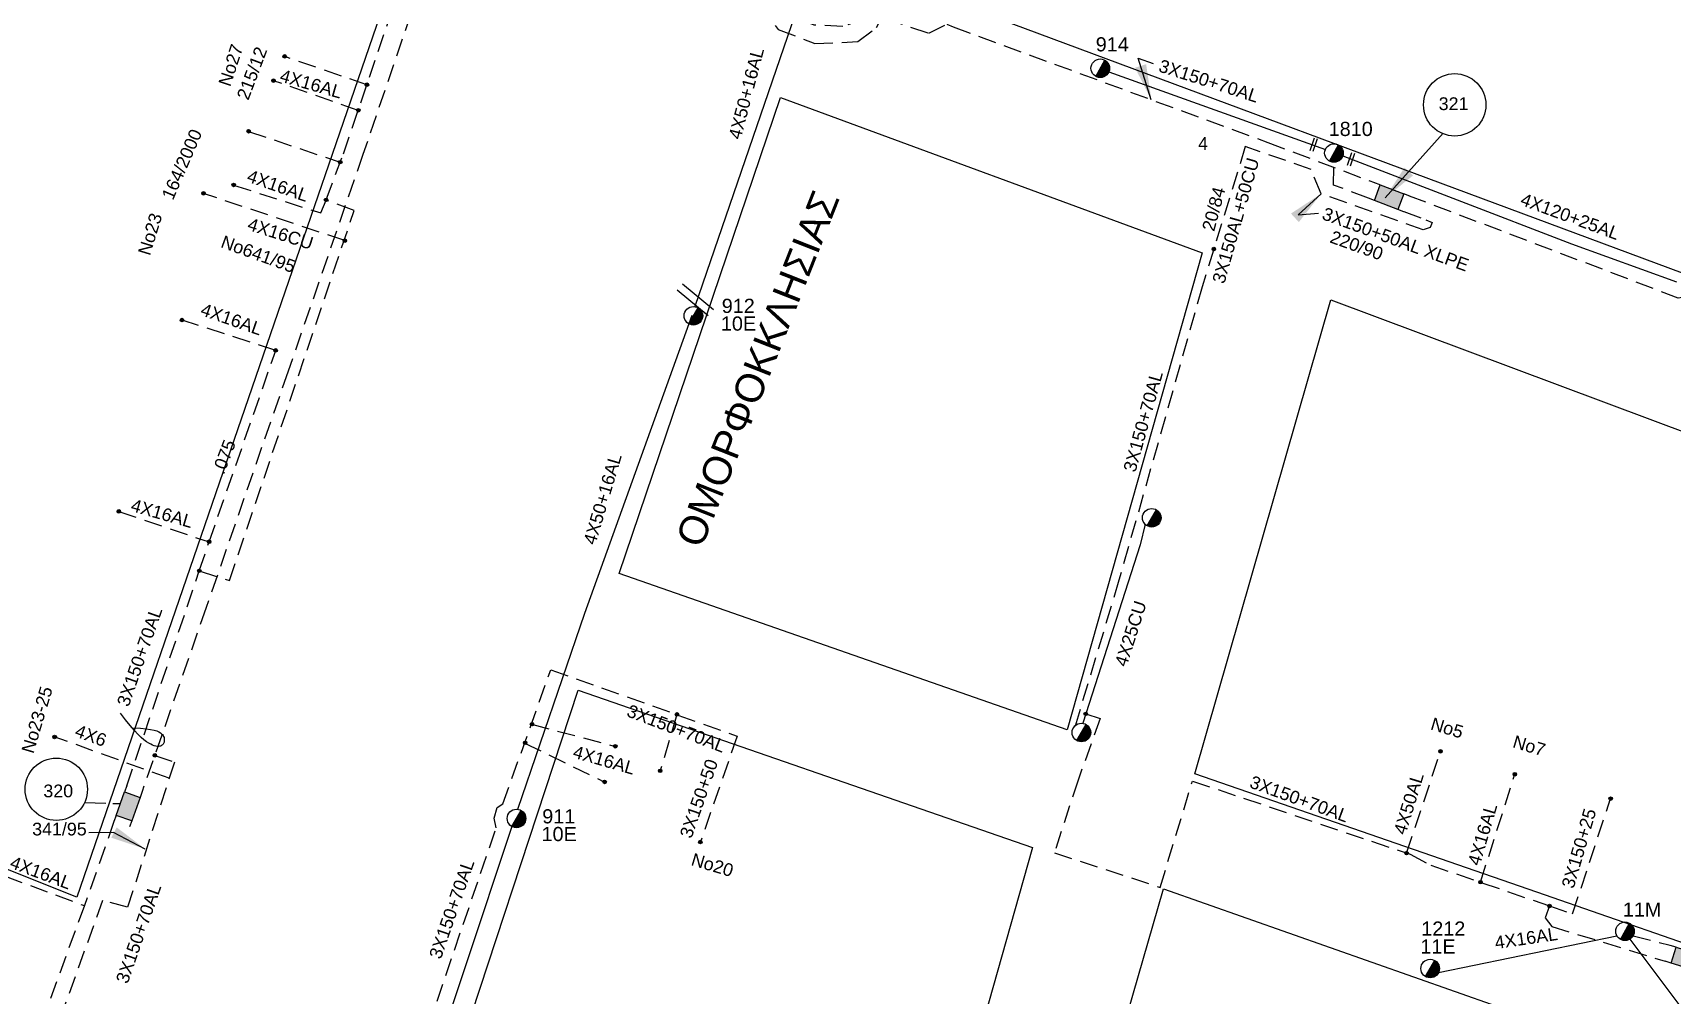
# Model space of a CAD drawing. Header units: millimetres. Extents: x 751 to 1825, y 360 to 872.
# Drawn here: x 1477.7 to 1593.4, y 509.2 to 577.1 of the extents above; entities that cross this region are included whole.
import ezdxf

# ---------------------------------------------------------------- set-up
doc = ezdxf.new("R2010")
doc.units = ezdxf.units.MM
doc.linetypes.add('DASHED', pattern=[19.05, 12.7, -6.35])
for name, color, linetype in [('Link Box 4 Διευθύνσεων', 7, 'Continuous'), ('Άγνωστα', 7, 'Continuous'), ('Γυμνά εναέρια ΧΤ (3Φ)   4x16AL', 7, 'Continuous'), ('Γυμνά εναέρια ΧΤ και ΦΟΠ (3Φ)   4x50+16AL', 7, 'Continuous'), ('Επιγραφές - Σχήματα', 7, 'Continuous'), ('Καλώδια ΧΤ   15AL', 7, 'DASHED'), ('Καλώδια ΧΤ   3x150+50AL', 7, 'DASHED'), ('Καλώδια ΧΤ   3x150+70AL', 7, 'DASHED'), ('Καλώδια ΧΤ   3x150AL+50CU', 7, 'DASHED'), ('Καλώδια ΧΤ   3x150AL+50XLPE', 7, 'DASHED'), ('Καλώδια ΧΤ   4x16AL', 7, 'DASHED'), ('Καλώδια ΧΤ   4x25CU', 7, 'DASHED'), ('Μηχανική τομή', 7, 'Continuous'), ('Στύλος ΦΜ', 7, 'Continuous'), ('Στύλος ΦΜ @ 1', 7, 'Continuous'), ('Συνδέσεις', 7, 'Continuous'), ('Συνεστραμμένα ΧΤ   4x120+25 AL', 7, 'SYN_LINE'), ('Τομή', 7, 'Continuous'), ('Υπόβαθρο ΔΕΗ', 7, 'Continuous'), ('Υπόγεια Καλώδια Δικτύου ΧΤ   .075', 7, 'DASHED'), ('Υπόγεια καλώδια Δικτύου ΧΤ και Παρ. ΧΤ - 3X150+70 AL', 7, 'DASHED'), ('Υπόγεια καλώδια Παροχών ΧΤ   4x16AL', 7, 'DASHED'), ('Υπόγεια καλώδια Παροχών ΧΤ   4x16CU', 7, 'DASHED'), ('Υπόγεια καλώδια Παροχών ΧΤ   4x50AL', 7, 'DASHED'), ('Υπόγεια καλώδια Παροχών ΧΤ   4x6', 7, 'DASHED')]:
    doc.layers.add(name, color=color, linetype=linetype)
doc.styles.get("Standard").update_dxf_attribs({"font": 'ARIAL.TTF'})
doc.linetypes.add('SYN_LINE', pattern='A,0.5,-0.0001,["/\\/\\/\\/",Standard,S=0.1,R=0,X=0,Y=-0.05],-0.25', length=0.7501)
doc.dimstyles.new('ISO-25', dxfattribs={"dimtxt": 2.5, "dimasz": 2.5, "dimexe": 1.25, "dimexo": 0.625, "dimtad": 1, "dimtxsty": 'Standard', "dimcen": 2.5, "dimadec": 0, "dimazin": 0, "dimtfac": 1, "dimtmove": 0, "dimatfit": 3, "dimfxl": 1, "dimarcsym": 0})

# ---------------------------------------------------------------- blocks, each defined once
blk = doc.blocks.new('LINK BOX 4 ΑΝΑΧΩΡΗΣΕΩΝ')
at = {"layer": 'Link Box 4 Διευθύνσεων', "ltscale": 40}
blk.add_hatch(color=256, dxfattribs=at).paths.add_polyline_path([(-3.54, 0), (-3.54, -4.67), (3.54, -4.67), (3.54, 0)])
for p, q in [((-3.54, 0), (-5.33, 0)), ((5.33, 0), (3.54, 0)), ((-3.54, -4.67), (-5.33, -4.67)), ((5.33, -4.67), (3.54, -4.67))]:
    blk.add_line(p, q, dxfattribs=at)
blk.add_lwpolyline([(-3.54, -4.67), (-3.54, 0), (3.54, 0), (3.54, -4.67)], close=True, dxfattribs=at)
blk = doc.blocks.new('_ΣΥΝΔΕΣΗ')
at = {"layer": 'Συνδέσεις', "linetype": 'SYN_LINE', "ltscale": 40}
blk.add_hatch(color=256, dxfattribs=at).paths.add_polyline_path([(0.5, -0.01, 1), (-0.5, -0.01, 1)])
at = {"layer": 'Συνδέσεις'}
blk.add_circle((0, -0.01), 0.5, dxfattribs=at)
blk = doc.blocks.new('ΥΠΑΡΧΩΝ ΤΣΙΜΕΝΤΕΝΙΟΣ ΣΤΥΛΟΣ')
at = {"layer": 'Στύλος ΦΜ'}
blk.add_hatch(color=256, dxfattribs=at).paths.add_polyline_path([(-1.29, -2.28, 0.574793), (2.62, 0, 0.268822), (1.3, 2.27)])
blk.add_line((-1.29, -2.28), (1.3, 2.27), dxfattribs=at)
blk.add_circle((0, 0), 2.62, dxfattribs=at)
at = {"layer": 'Στύλος ΦΜ', "flags": 4}
for tag, p in [('ΑΡΙΘΜΟΣ', (-4.68, 8.05)), ('ΤΥΠΟΣ', (-4.91, 3.03))]:
    blk.add_attdef(tag, p, '', height=4, dxfattribs=at)
blk = doc.blocks.new('ΤΟΜΗ')
at = {"layer": 'Τομή', "ltscale": 40}
for p, q in [((-5.68, 0), (5.68, 0)), ((5.68, -2.33), (-5.68, -2.33))]:
    blk.add_line(p, q, dxfattribs=at)
blk = doc.blocks.new('ΜΗΧΑΝΙΚΗ ΤΟΜΗ')
at = {"layer": 'Μηχανική τομή', "ltscale": 40}
for p, q in [((-1.89, 0.78), (1.89, 0.78)), ((1.89, 0), (-1.89, 0))]:
    blk.add_line(p, q, dxfattribs=at)

msp = doc.modelspace()

# ---------------------------------------------------------------- linework, layer by layer
at = {"layer": 'Άγνωστα', "color": 27, "linetype": 'DASHED', "ltscale": 0.1}
msp.add_lwpolyline([(1523.14, 528.99), (1521.97, 525.01)], dxfattribs=at)
at = {"layer": 'Άγνωστα', "color": 173, "linetype": 'DASHED', "ltscale": 0.1}
msp.add_lwpolyline([(1584.7, 515.49), (1586.32, 514.94), (1589.01, 523.06)], dxfattribs=at)
at = {"layer": 'Γυμνά εναέρια ΧΤ (3Φ)   4x16AL', "color": 6, "linetype": 'DASHED', "ltscale": 0.1}
msp.add_lwpolyline([(1473.97, 518.26), (1481.35, 515.51)], dxfattribs=at)
at = {"layer": 'Γυμνά εναέρια ΧΤ και ΦΟΠ (3Φ)   4x50+16AL', "color": 173, "ltscale": 0.1}
msp.add_lwpolyline([(1533.31, 580.96), (1532.31, 580.81), (1524.42, 557.77)], dxfattribs=at)
at = {"layer": 'Γυμνά εναέρια ΧΤ και ΦΟΠ (3Φ)   4x50+16AL', "color": 27, "ltscale": 0.1}
for points in [[(1524.2, 557.13), (1516.64, 536.11), (1511.91, 522.3)], [(1511.5, 521.09), (1504.96, 501.44)]]:
    msp.add_lwpolyline(points, dxfattribs=at)
at = {"layer": 'Επιγραφές - Σχήματα', "ltscale": 0.1}
msp.add_lwpolyline([(1484.85, 528.05), (1485.32, 528.02), (1485.71, 527.98), (1486.02, 527.93), (1486.27, 527.88), (1486.46, 527.83), (1486.6, 527.77), (1486.71, 527.71), (1486.79, 527.64), (1486.86, 527.57), (1486.91, 527.51), (1486.94, 527.44), (1486.97, 527.37), (1486.98, 527.3), (1486.99, 527.23), (1486.99, 527.17), (1486.98, 527.1), (1486.97, 527.05), (1486.95, 526.99), (1486.93, 526.94), (1486.9, 526.9), (1486.86, 526.86), (1486.82, 526.82), (1486.77, 526.79), (1486.71, 526.77), (1486.65, 526.75), (1486.57, 526.74), (1486.49, 526.74), (1486.39, 526.76), (1486.28, 526.78), (1486.16, 526.83), (1486.03, 526.89), (1485.89, 526.97), (1485.73, 527.07), (1485.55, 527.21), (1485.35, 527.38), (1485.13, 527.6), (1484.88, 527.87), (1484.59, 528.21), (1484.26, 528.61), (1483.89, 529.09)], dxfattribs=at)
for centre in [(1578.01, 572), (1479.37, 523.72)]:
    msp.add_circle(centre, 2.2, dxfattribs=at)
at = {"layer": 'Καλώδια ΧΤ   15AL', "color": 6, "linetype": 'DASHED', "ltscale": 0.1}
for points in [[(1498.4, 565.3), (1499.62, 568.54), (1504.85, 583.9), (1504.86, 583.91)], [(1501.28, 573.41), (1495.48, 575.41)], [(1492.94, 570.13), (1499.4, 567.95)]]:
    msp.add_lwpolyline(points, dxfattribs=at)
at = {"layer": 'Καλώδια ΧΤ   3x150+50AL', "color": 30, "linetype": 'DASHED', "ltscale": 0.1}
msp.add_lwpolyline([(1547.02, 629.45), (1545.7, 625.54), (1547.54, 624.87), (1544.32, 615.51), (1541.81, 608.72), (1535.66, 591.66), (1533.36, 584.96), (1532.72, 584.27), (1528.89, 582.18), (1528.62, 580.8), (1528.9, 579.1), (1530.3, 577.32), (1532.88, 576.32), (1535.92, 576.46), (1537.23, 577.46), (1537.96, 578.81)], dxfattribs=at)
at = {"layer": 'Καλώδια ΧΤ   3x150+70AL', "color": 133, "linetype": 'DASHED', "ltscale": 0.1}
msp.add_lwpolyline([(1537.04, 578.95), (1536.39, 578.07), (1534.86, 577.53), (1532.83, 577.62), (1529.83, 578.89), (1529.39, 580.28), (1529.41, 582.64), (1518.76, 586.53), (1508.28, 590.07), (1505.45, 581.96), (1505.84, 581.53), (1505.75, 580.86), (1505.34, 580.29), (1505, 580.23), (1501, 568.5), (1495.73, 553.22), (1489.94, 536.53), (1485.43, 523.57)], dxfattribs=at)
at = {"layer": 'Καλώδια ΧΤ   3x150+70AL', "color": 173, "linetype": 'DASHED', "ltscale": 0.1}
for points in [[(1655.89, 521.28), (1657.87, 526.37), (1637.8, 534.12), (1640.06, 540.84), (1618.85, 548.47), (1617.42, 550.03), (1596.06, 558.72), (1593.78, 558.37), (1574.83, 565.56)], [(1561.02, 561.83), (1560.2, 559.16), (1554.33, 538.46), (1551.23, 528.18)], [(1551.98, 529.04), (1553.01, 528.72), (1551.44, 524.36), (1549.77, 519.23), (1557.23, 516.8), (1559.51, 524.3), (1574.87, 519.13), (1576.33, 518.36), (1584.7, 515.49)], [(1584.7, 515.49), (1584.39, 514.64), (1584.85, 514.04), (1592.86, 511.59)], [(1590.59, 513.39), (1593.2, 512.71)]]:
    msp.add_lwpolyline(points, dxfattribs=at)
at = {"layer": 'Καλώδια ΧΤ   3x150+70AL', "color": 6, "linetype": 'DASHED', "ltscale": 0.1}
for points in [[(1484.34, 523.96), (1489.46, 539.12), (1491.59, 538.45), (1500.38, 564.54), (1498.4, 565.28)], [(1483.44, 521.45), (1481.35, 515.51), (1478.53, 507.78), (1447.56, 520.28)]]:
    msp.add_lwpolyline(points, dxfattribs=at)
at = {"layer": 'Καλώδια ΧΤ   3x150AL+50XLPE', "color": 173, "linetype": 'DASHED', "ltscale": 0.1}
msp.add_lwpolyline([(1574.42, 564.47), (1575.98, 563.89), (1576.43, 563.7), (1576.27, 563.35), (1575.79, 563.19), (1568.58, 565.72), (1567.89, 567.44), (1563.24, 569.06), (1561.02, 561.83)], dxfattribs=at)
at = {"layer": 'Καλώδια ΧΤ   4x16AL', "color": 6, "linetype": 'DASHED', "ltscale": 0.1}
msp.add_lwpolyline([(1500.67, 571.61), (1494.69, 573.7)], dxfattribs=at)
at = {"layer": 'Καλώδια ΧΤ   4x16AL', "color": 173, "linetype": 'Continuous', "ltscale": 0.1}
for points in [[(1576.87, 510.8), (1589.44, 513.39)], [(1590.36, 513.14), (1596.93, 504.39)]]:
    msp.add_lwpolyline(points, dxfattribs=at)
at = {"layer": 'Καλώδια ΧΤ   4x25CU', "color": 173, "linetype": 'SYN_LINE', "ltscale": 10}
msp.add_lwpolyline([(1556.17, 542.42), (1555.82, 540.97), (1551.78, 528.37)], dxfattribs=at)
at = {"layer": 'Συνεστραμμένα ΧΤ   4x120+25 AL', "color": 6, "linetype": 'SYN_LINE', "ltscale": 10}
for points in [[(1553.61, 574.32), (1568.89, 568.86)], [(1570.11, 568.41), (1586.24, 562.2), (1593.66, 559.52)]]:
    msp.add_lwpolyline(points, dxfattribs=at)
at = {"layer": 'Συνεστραμμένα ΧΤ   4x120+25 AL', "color": 6, "linetype": 'DASHED', "ltscale": 0.1}
msp.add_lwpolyline([(1571.93, 565.42), (1569.47, 566.34), (1569.48, 567.95)], dxfattribs=at)
at = {"layer": 'Υπόβαθρο ΔΕΗ', "ltscale": 0.1}
for points in [[(1551.74, 631.75), (1656.95, 591.32), (1639.81, 542.94), (1618.11, 550.97), (1595.1, 559.76), (1539.21, 580.56), (1534.07, 582.56), (1551.74, 631.75)], [(1470.98, 596.02), (1504.01, 583.56), (1480.81, 516.11), (1447.17, 529.54)], [(1530.46, 572.52), (1560.2, 561.55), (1550.68, 527.9), (1519.07, 538.95)], [(1625.42, 501.99), (1613.85, 506.01), (1583.81, 516.46), (1559.69, 524.81), (1569.27, 558.25), (1601.39, 546.23), (1636.23, 533.07)], [(1539.27, 487.91), (1506.38, 500.89), (1516.19, 530.72), (1548.22, 519.62)], [(1618.53, 484.03), (1614.33, 472.59), (1609.6, 459.74), (1583.96, 470.08), (1565.82, 477.25), (1555.85, 481.2), (1548.65, 484.03), (1548.1, 484.24), (1557.47, 516.7), (1622.12, 493.93)]]:
    msp.add_lwpolyline(points, close=True, dxfattribs=at)
for points in [[(1481.36, 522.79), (1482.86, 522.74)], [(1483.37, 522.72), (1483.89, 522.71)]]:
    msp.add_lwpolyline(points, dxfattribs=at)
at = {"layer": 'Υπόγεια Καλώδια Δικτύου ΧΤ   .075', "color": 6, "linetype": 'DASHED', "ltscale": 0.1}
msp.add_lwpolyline([(1489.46, 539.13), (1490.15, 541.17), (1494.85, 554.67)], dxfattribs=at)
at = {"layer": 'Υπόγεια καλώδια Δικτύου ΧΤ και Παρ. ΧΤ - 3X150+70 AL', "color": 27, "linetype": 'DASHED', "ltscale": 0.1}
msp.add_lwpolyline([(1536.36, 579.45), (1536.02, 578.69), (1540.92, 577.05), (1542.18, 577.68), (1542.63, 577.5), (1564.82, 569.35), (1572.35, 566.51)], dxfattribs=at)
at = {"layer": 'Υπόγεια καλώδια Δικτύου ΧΤ και Παρ. ΧΤ - 3X150+70 AL', "color": 151, "linetype": 'DASHED', "ltscale": 0.1}
for points in [[(1503.15, 500.32), (1503.06, 501.01), (1503.22, 501.5), (1503.77, 501.56), (1510.4, 521), (1510.25, 521.68), (1510.46, 522.43), (1510.87, 522.68), (1514.25, 532.15)], [(1514.25, 532.15), (1527.4, 527.47), (1524.8, 519.99)]]:
    msp.add_lwpolyline(points, dxfattribs=at)
at = {"layer": 'Υπόγεια καλώδια Δικτύου ΧΤ και Παρ. ΧΤ - 3X150+70 AL', "color": 133, "linetype": 'DASHED', "ltscale": 0.1}
msp.add_lwpolyline([(1486.31, 526.1), (1487.7, 525.63), (1484.4, 515.39), (1482.64, 515.87), (1479.18, 506.29), (1478.16, 504.77), (1470.8, 484.03), (1468.41, 476.54), (1468.25, 475.95), (1468.31, 475.4), (1468.33, 474.72), (1468.02, 474.18), (1467.39, 473.79), (1466.76, 473.66)], dxfattribs=at)
at = {"layer": 'Υπόγεια καλώδια Παροχών ΧΤ   4x16AL', "color": 6, "linetype": 'DASHED', "ltscale": 0.1}
for points in [[(1491.88, 566.33), (1498.02, 564.38), (1498.4, 565.28), (1498.4, 565.3)], [(1494.85, 554.67), (1488.24, 556.81)], [(1483.78, 543.31), (1490.15, 541.17)]]:
    msp.add_lwpolyline(points, dxfattribs=at)
at = {"layer": 'Υπόγεια καλώδια Παροχών ΧΤ   4x16AL', "color": 151, "linetype": 'DASHED', "ltscale": 0.1}
for points in [[(1512.88, 528.32), (1518.79, 526.74)], [(1512.4, 526.98), (1518.04, 524.23)]]:
    msp.add_lwpolyline(points, dxfattribs=at)
at = {"layer": 'Υπόγεια καλώδια Παροχών ΧΤ   4x16AL', "color": 173, "linetype": 'DASHED', "ltscale": 0.1}
msp.add_lwpolyline([(1579.83, 517.17), (1582.25, 524.78)], dxfattribs=at)
at = {"layer": 'Υπόγεια καλώδια Παροχών ΧΤ   4x16CU', "color": 6, "linetype": 'DASHED', "ltscale": 0.1}
msp.add_lwpolyline([(1499.72, 562.42), (1489.75, 565.75)], dxfattribs=at)
at = {"layer": 'Υπόγεια καλώδια Παροχών ΧΤ   4x50AL', "color": 173, "linetype": 'DASHED', "ltscale": 0.1}
msp.add_lwpolyline([(1574.62, 519.21), (1577.01, 526.4)], dxfattribs=at)
at = {"layer": 'Υπόγεια καλώδια Παροχών ΧΤ   4x6', "color": 133, "linetype": 'DASHED', "ltscale": 0.1}
msp.add_lwpolyline([(1487.33, 524.49), (1479.23, 527.42)], dxfattribs=at)

# ---------------------------------------------------------------- block references
at = {"layer": 'Link Box 4 Διευθύνσεων', "ltscale": 0.1}
for p, xscale, yscale, zscale, rotation in [((1573.59, 566.03), 0.2500000000000062, 0.2500000000000062, 0.2500000000000062, 339.069387860134), ((1483.89, 522.71), 0.2499999999999279, 0.2499999999999279, 0.2499999999999279, 70.27402519990135), ((1594.47, 512.31), 0.2500000000000207, 0.2500000000000207, 0.2500000000000207, 342.6668808462239)]:
    msp.add_blockref('LINK BOX 4 ΑΝΑΧΩΡΗΣΕΩΝ', p, dxfattribs=dict(at, xscale=xscale, yscale=yscale, zscale=zscale, rotation=rotation))
at = {"layer": 'Μηχανική τομή', "ltscale": 0.1, "xscale": 0.2499999999999793, "yscale": 0.2499999999999793, "zscale": 0.2499999999999793, "rotation": 71.88107144356717}
for p in [(1568.15, 569.16), (1570.79, 568.13)]:
    msp.add_blockref('ΜΗΧΑΝΙΚΗ ΤΟΜΗ', p, dxfattribs=at)
at = {"layer": 'Στύλος ΦΜ @ 1', "ltscale": 0.1}
ref = msp.add_blockref('ΥΠΑΡΧΩΝ ΤΣΙΜΕΝΤΕΝΙΟΣ ΣΤΥΛΟΣ', (1553.01, 574.58), dxfattribs=dict(at, xscale=0.25, yscale=0.25, zscale=0.25))
ref.add_attrib('ΤΥΠΟΣ', '914', (1552.69, 575.77), dxfattribs={"layer": 'Στύλος ΦΜ', "height": 1, "flags": 4})
ref = msp.add_blockref('ΥΠΑΡΧΩΝ ΤΣΙΜΕΝΤΕΝΙΟΣ ΣΤΥΛΟΣ', (1569.49, 568.6), dxfattribs=dict(at, xscale=0.25, yscale=0.25, zscale=0.25))
ref.add_attrib('ΤΥΠΟΣ', '1810', (1569.12, 569.8), dxfattribs={"layer": 'Στύλος ΦΜ', "height": 1, "flags": 4})
ref = msp.add_blockref('ΥΠΑΡΧΩΝ ΤΣΙΜΕΝΤΕΝΙΟΣ ΣΤΥΛΟΣ', (1524.31, 557.12), dxfattribs=dict(at, xscale=0.25, yscale=0.25, zscale=0.25))
ref.add_attrib('ΤΥΠΟΣ', '10E', (1526.25, 556.07), dxfattribs={"layer": 'Στύλος ΦΜ', "height": 1, "flags": 4})
ref.add_attrib('ΑΡΙΘΜΟΣ', '912', (1526.31, 557.32), dxfattribs={"layer": 'Στύλος ΦΜ', "height": 1, "flags": 4})
at = {"layer": 'Στύλος ΦΜ @ 1', "ltscale": 0.1, "xscale": 0.25, "yscale": 0.25, "zscale": 0.25}
for p in [(1556.64, 542.87), (1551.68, 527.72)]:
    msp.add_blockref('ΥΠΑΡΧΩΝ ΤΣΙΜΕΝΤΕΝΙΟΣ ΣΤΥΛΟΣ', p, dxfattribs=at)
at = {"layer": 'Στύλος ΦΜ @ 1', "ltscale": 0.1}
ref = msp.add_blockref('ΥΠΑΡΧΩΝ ΤΣΙΜΕΝΤΕΝΙΟΣ ΣΤΥΛΟΣ', (1511.83, 521.66), dxfattribs=dict(at, xscale=0.25, yscale=0.25, zscale=0.25))
ref.add_attrib('ΤΥΠΟΣ', '10E', (1513.6, 520.06), dxfattribs={"layer": 'Στύλος ΦΜ', "height": 1, "flags": 4})
ref.add_attrib('ΑΡΙΘΜΟΣ', '911', (1513.65, 521.31), dxfattribs={"layer": 'Στύλος ΦΜ', "height": 1, "flags": 4})
ref = msp.add_blockref('ΥΠΑΡΧΩΝ ΤΣΙΜΕΝΤΕΝΙΟΣ ΣΤΥΛΟΣ', (1590.02, 513.7), dxfattribs=dict(at, xscale=0.25, yscale=0.25, zscale=0.25))
ref.add_attrib('ΤΥΠΟΣ', '11M', (1589.87, 514.73), dxfattribs={"layer": 'Στύλος ΦΜ', "height": 1, "flags": 4})
ref = msp.add_blockref('ΥΠΑΡΧΩΝ ΤΣΙΜΕΝΤΕΝΙΟΣ ΣΤΥΛΟΣ', (1576.28, 511.07), dxfattribs=dict(at, xscale=0.25, yscale=0.25, zscale=0.25))
ref.add_attrib('ΤΥΠΟΣ', '11E', (1575.59, 512.13), dxfattribs={"layer": 'Στύλος ΦΜ', "height": 1, "flags": 4})
ref.add_attrib('ΑΡΙΘΜΟΣ', '1212', (1575.65, 513.39), dxfattribs={"layer": 'Στύλος ΦΜ', "height": 1, "flags": 4})
at = {"layer": 'Συνδέσεις', "ltscale": 0.1, "xscale": 0.25, "yscale": 0.25, "zscale": 0.25}
for p in [(1495.48, 575.42), (1494.69, 573.71), (1501.28, 573.42), (1500.67, 571.62), (1492.94, 570.14), (1499.4, 567.96), (1489.75, 565.76), (1491.88, 566.35), (1498.4, 565.3), (1499.72, 562.42), (1561.02, 561.83), (1488.24, 556.82), (1494.85, 554.68), (1483.78, 543.32), (1490.15, 541.18), (1489.46, 539.13), (1523.15, 529), (1551.98, 529.04), (1479.25, 527.41), (1512.93, 528.31), (1486.32, 526.11), (1512.44, 527), (1518.8, 526.75), (1577.01, 526.4), (1521.97, 525.02), (1518.05, 524.24), (1582.25, 524.78), (1589.01, 523.06), (1524.8, 520), (1574.62, 519.21), (1579.83, 517.17), (1584.7, 515.49)]:
    msp.add_blockref('_ΣΥΝΔΕΣΗ', p, dxfattribs=at)
at = {"layer": 'Τομή', "ltscale": 0.1, "xscale": 0.2500000000000137, "yscale": 0.2500000000000137, "zscale": 0.2500000000000137, "rotation": 320.3067032859503}
msp.add_blockref('ΤΟΜΗ', (1524.64, 558.47), dxfattribs=at)

# ---------------------------------------------------------------- texts
at = {"layer": 'Άγνωστα', "ltscale": 0.1, "insert": (1585.53, 516.91), "char_height": 0.9, "width": 84.1859, "attachment_point": 1, "rotation": 73.7259}
msp.add_mtext('3X150+25', dxfattribs=at)
at = {"layer": 'Γυμνά εναέρια ΧΤ (3Φ)   4x16AL', "color": 7, "ltscale": 0.1, "char_height": 0.9, "width": 84.1859, "attachment_point": 1, "rotation": 339.6071}
for s, insert in [('4X6', (1480.92, 528.32)), ('4X16AL', (1476.34, 519.04))]:
    msp.add_mtext(s, dxfattribs=dict(at, insert=insert))
at = {"layer": 'Γυμνά εναέρια ΧΤ και ΦΟΠ (3Φ)   4x50+16AL', "color": 7, "ltscale": 0.1, "char_height": 0.9, "width": 84.1859, "attachment_point": 1}
for insert, rotation in [((1526.77, 569.73), 75.4132), ((1516.53, 541.16), 73.5184)]:
    msp.add_mtext('4X50+16AL', dxfattribs=dict(at, insert=insert, rotation=rotation))
at = {"layer": 'Επιγραφές - Σχήματα', "ltscale": 0.1, "char_height": 0.9, "width": 8.5591, "attachment_point": 1}
for s, insert, rotation in [('No27', (1490.78, 573.51), 71.7765), ('164/2000', (1486.77, 565.58), 66.5263), ('20/84', (1560.17, 563.25), 75.1316), ('No23', (1485.11, 561.58), 72.8414), ('No641/95', (1491.21, 562.82), 340.1884), ('220/90', (1569.44, 563.16), 340.2854), ('No23-25', (1476.89, 526.44), 73.4497), ('No5', (1576.5, 528.81), 343.4497), ('No7', (1582.29, 527.55), 343.4497), ('No20', (1524.34, 519.24), 343.4497)]:
    msp.add_mtext(s, dxfattribs=dict(at, insert=insert, rotation=rotation))
for s, insert in [('321', (1576.88, 572.53)), ('4', (1559.91, 569.72)), ('320', (1478.46, 524.05)), ('341/95', (1477.67, 521.36))]:
    msp.add_mtext(s, dxfattribs=dict(at, insert=insert))
at = {"layer": 'Επιγραφές - Σχήματα', "ltscale": 0.1, "insert": (1528.85, 553.39), "char_height": 2, "attachment_point": 5, "rotation": 68.4871}
msp.add_mtext('ΟΜΟΡΦΟΚΚΛΗΣΙΑΣ', dxfattribs=at)
at = {"layer": 'Καλώδια ΧΤ   3x150+70AL', "color": 7, "linetype": 'DASHED', "ltscale": 0.1, "char_height": 0.9, "width": 84.1859, "attachment_point": 1}
for s, insert, rotation in [('3X150+70AL', (1554.62, 546.27), 74.5068), ('3X150+70AL', (1483.62, 529.78), 70.8055), ('3X150+50', (1523.32, 520.49), 70.8055), ('3X150+70AL', (1563.78, 524.71), 339.9747)]:
    msp.add_mtext(s, dxfattribs=dict(at, insert=insert, rotation=rotation))
at = {"layer": 'Καλώδια ΧΤ   3x150AL+50CU', "color": 7, "linetype": 'DASHED', "ltscale": 0.1, "insert": (1560.89, 559.57), "char_height": 0.9, "width": 84.1859, "attachment_point": 1, "rotation": 74.2223}
msp.add_mtext('3X150AL+50CU', dxfattribs=at)
at = {"layer": 'Καλώδια ΧΤ   3x150AL+50XLPE', "color": 7, "linetype": 'DASHED', "ltscale": 0.1, "insert": (1568.89, 564.8), "char_height": 0.9, "width": 84.1859, "attachment_point": 1, "rotation": 339.9525}
msp.add_mtext('3X150+50AL XLPE', dxfattribs=at)
at = {"layer": 'Καλώδια ΧΤ   4x16AL', "color": 7, "linetype": 'DASHED', "ltscale": 0.1, "insert": (1580.77, 513.33), "char_height": 0.9, "width": 84.1859, "attachment_point": 1, "rotation": 8.4194}
msp.add_mtext('4X16AL', dxfattribs=at)
at = {"layer": 'Καλώδια ΧΤ   4x25CU', "color": 7, "linetype": 'DASHED', "ltscale": 0.1, "insert": (1554, 532.57), "char_height": 0.9, "width": 84.1859, "attachment_point": 1, "rotation": 72.4139}
msp.add_mtext('4X25CU', dxfattribs=at)
at = {"layer": 'Συνεστραμμένα ΧΤ   4x120+25 AL', "color": 7, "linetype": 'DASHED', "ltscale": 0.1, "insert": (1582.88, 565.81), "char_height": 0.9, "width": 84.1859, "attachment_point": 1, "rotation": 339.8804}
msp.add_mtext('4X120+25AL', dxfattribs=at)
at = {"layer": 'Υπόγεια Καλώδια Δικτύου ΧΤ   .075', "color": 7, "linetype": 'DASHED', "ltscale": 0.1, "insert": (1490.34, 546.19), "char_height": 0.9, "width": 84.1859, "attachment_point": 1, "rotation": 69.0269}
msp.add_mtext('.075', dxfattribs=at)
at = {"layer": 'Υπόγεια καλώδια Δικτύου ΧΤ και Παρ. ΧΤ - 3X150+70 AL', "color": 7, "linetype": 'DASHED', "ltscale": 0.1, "char_height": 0.9, "width": 84.1859, "attachment_point": 1}
for insert, rotation in [((1557.33, 575.23), 342.2097), ((1519.86, 529.73), 339.08), ((1505.64, 511.97), 70.8906), ((1483.55, 510.24), 70.8906)]:
    msp.add_mtext('3X150+70AL', dxfattribs=dict(at, insert=insert, rotation=rotation))
at = {"layer": 'Υπόγεια καλώδια Παροχών ΧΤ   4x16AL', "color": 7, "linetype": 'DASHED', "ltscale": 0.1, "char_height": 0.9, "width": 84.1859, "attachment_point": 1}
for insert, rotation in [((1495.32, 574.53), 344.0392), ((1493.04, 567.46), 340.8425), ((1489.77, 558.04), 340.8425), ((1484.81, 544.23), 344.0392), ((1515.99, 526.83), 344.0392), ((1578.91, 518.52), 73.7259)]:
    msp.add_mtext('4X16AL', dxfattribs=dict(at, insert=insert, rotation=rotation))
at = {"layer": 'Υπόγεια καλώδια Παροχών ΧΤ   4x16CU', "color": 7, "linetype": 'DASHED', "ltscale": 0.1, "char_height": 0.9, "width": 84.1859, "attachment_point": 1}
for s, insert, rotation in [('215/12', (1492.07, 572.59), 69.3405), ('4X16CU', (1493.06, 564.06), 342.3737)]:
    msp.add_mtext(s, dxfattribs=dict(at, insert=insert, rotation=rotation))
at = {"layer": 'Υπόγεια καλώδια Παροχών ΧΤ   4x50AL', "color": 7, "linetype": 'DASHED', "ltscale": 0.1, "insert": (1573.68, 520.71), "char_height": 0.9, "width": 84.1859, "attachment_point": 1, "rotation": 73.0287}
msp.add_mtext('4X50AL', dxfattribs=at)

# ---------------------------------------------------------------- leaders
at = {"layer": 'Επιγραφές - Σχήματα', "ltscale": 0.1}
for points in [[(1556.61, 572.36), (1555.68, 575.29), (1556.74, 574.92)], [(1573.1, 565.43), (1577.2, 570.01)], [(1568.58, 565.72), (1566.97, 564.24), (1568.4, 564.35)], [(1485.65, 519.5), (1483.41, 520.68), (1481.67, 520.65)]]:
    msp.add_leader(points, dimstyle='ISO-25', override={"dimgap": 0.625, "dimtad": 0}, dxfattribs=at)

doc.saveas('drawing.dxf')
